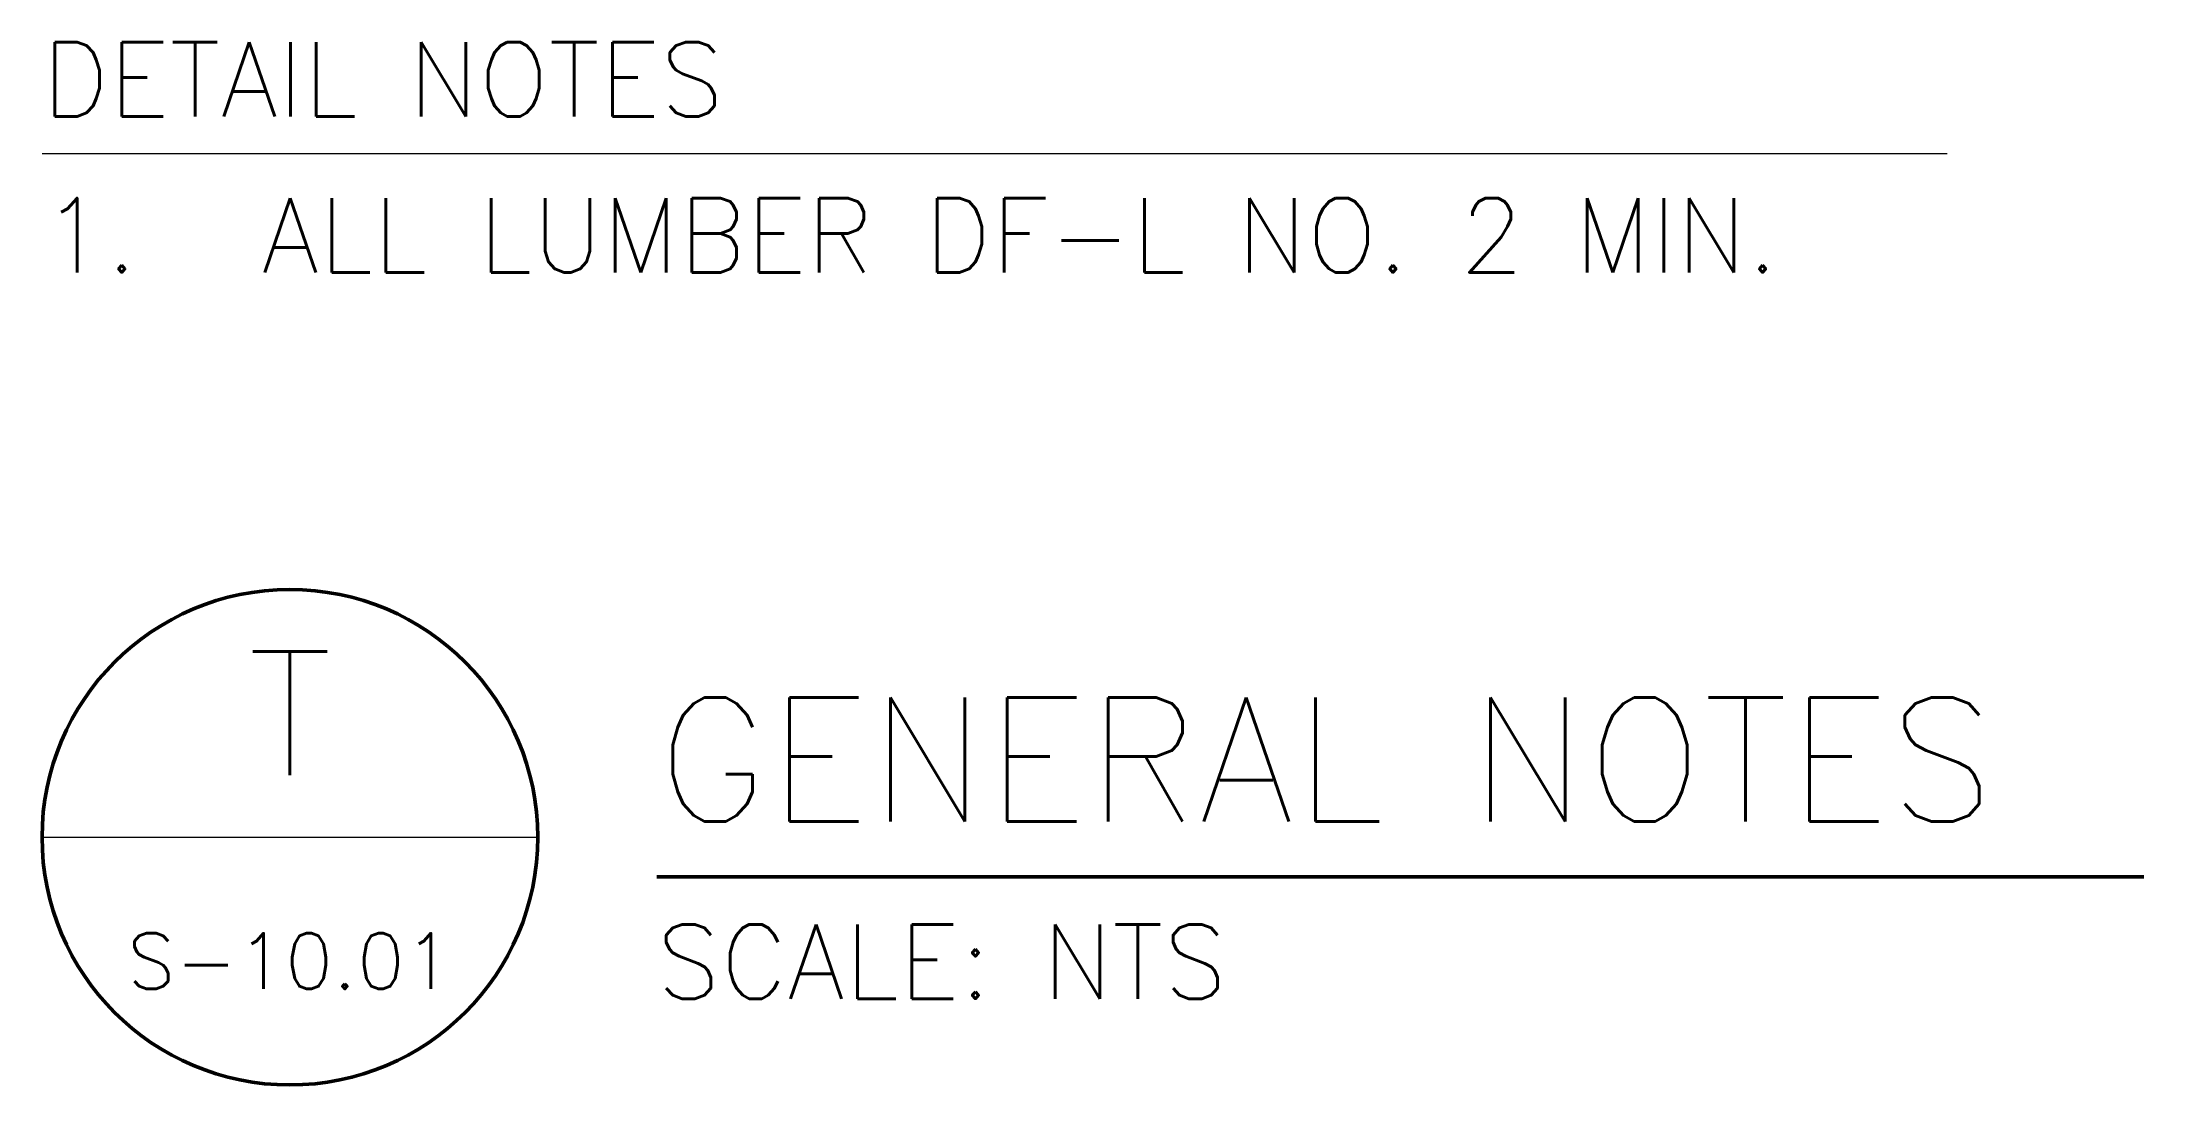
# Model space of a CAD drawing. Header units: inches. Extents: x 0 to 2.65, y -0.65 to 0.67.
import ezdxf
from ezdxf.enums import TextEntityAlignment as Align

# ---------------------------------------------------------------- set-up
doc = ezdxf.new("R2010")
doc.units = ezdxf.units.IN
doc.header["$MEASUREMENT"] = 0
doc.layers.add('S-ANNO-NOTE', color=7, linetype='CONTINUOUS', lineweight=18)
doc.layers.add('S-ANNO-TTLB', color=7, linetype='CONTINUOUS', lineweight=50)
doc.styles.add('KERF', font='romans.shx')

msp = doc.modelspace()

# ---------------------------------------------------------------- linework, layer by layer
at = {"layer": 'S-ANNO-NOTE', "lineweight": 18}
for points in [[(0, 0.525), (2.401786, 0.525)], [(0, -0.3375), (0.625, -0.3375)]]:
    msp.add_lwpolyline(points, dxfattribs=at)
at = {"layer": 'S-ANNO-TTLB', "lineweight": 50}
msp.add_lwpolyline([(0, -0.3375, 1), (0.625, -0.3375, 1)], format="xyb", close=True, dxfattribs=at)
msp.add_lwpolyline([(0.775, -0.3875), (2.65, -0.3875)], dxfattribs=at)

# ---------------------------------------------------------------- texts
at = {"layer": 'S-ANNO-NOTE', "lineweight": 18, "style": 'KERF'}
for s, p in [('DETAIL NOTES', (0, 0.571875)), ('1.', (0, 0.375)), ('ALL LUMBER DF-L NO. 2 MIN.', (0.276786, 0.375))]:
    msp.add_text(s, height=0.09375, dxfattribs=at).set_placement(p)
at = {"layer": 'S-ANNO-TTLB', "lineweight": 50, "style": 'KERF'}
msp.add_text('T', height=0.15625, dxfattribs=at).set_placement((0.3125, -0.18125), align=Align.MIDDLE_CENTER)
msp.add_text('GENERAL NOTES', height=0.15625, dxfattribs=at).set_placement((0.775, -0.3175))
at = {"layer": 'S-ANNO-TTLB', "lineweight": 18, "style": 'KERF'}
msp.add_text('SCALE: NTS', height=0.09375, dxfattribs=at).set_placement((0.775, -0.54125))
msp.add_text('S-10.01', height=0.070313, dxfattribs=at).set_placement((0.3125, -0.49375), align=Align.MIDDLE_CENTER)

doc.saveas('drawing.dxf')
